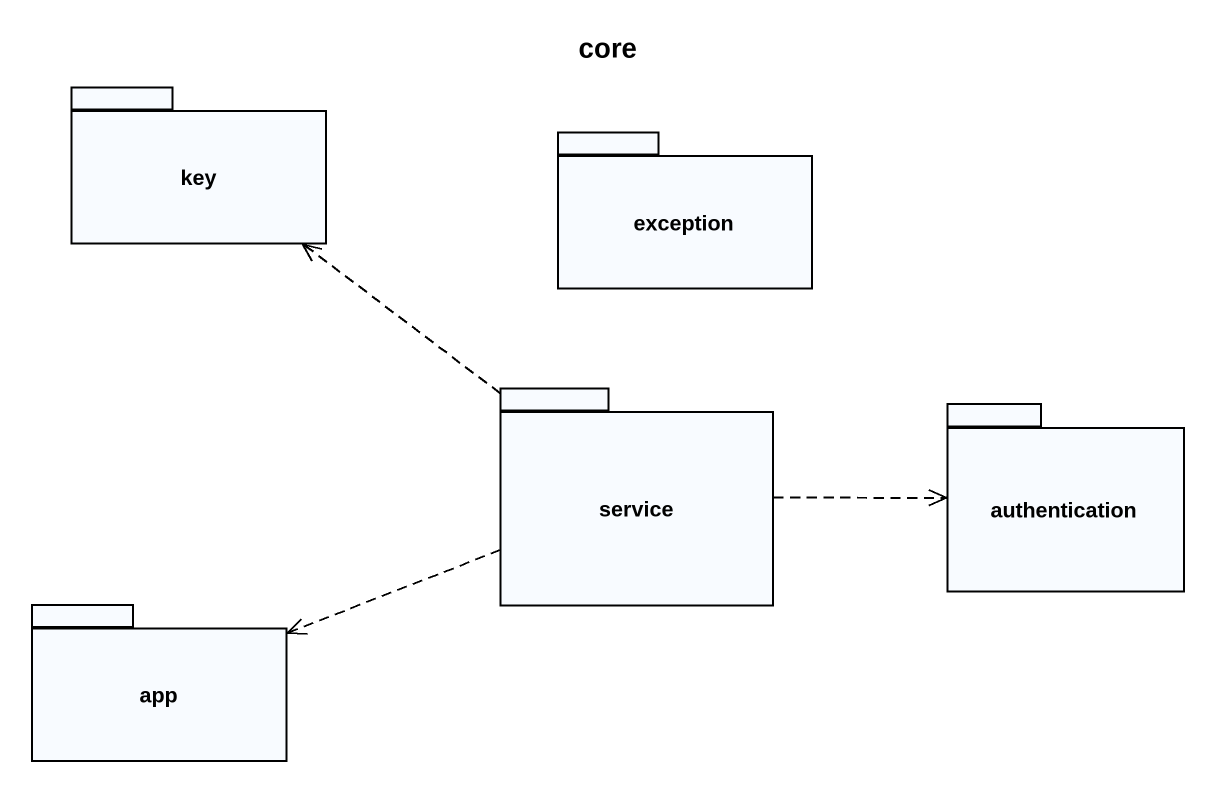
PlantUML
@startuml
title core
package key {
}
package "exception" as exception_ {
}
package service {
}
package authentication {
}
package app {
}
service .up.> key
service .right.> authentication
service .left.> app
@enduml
